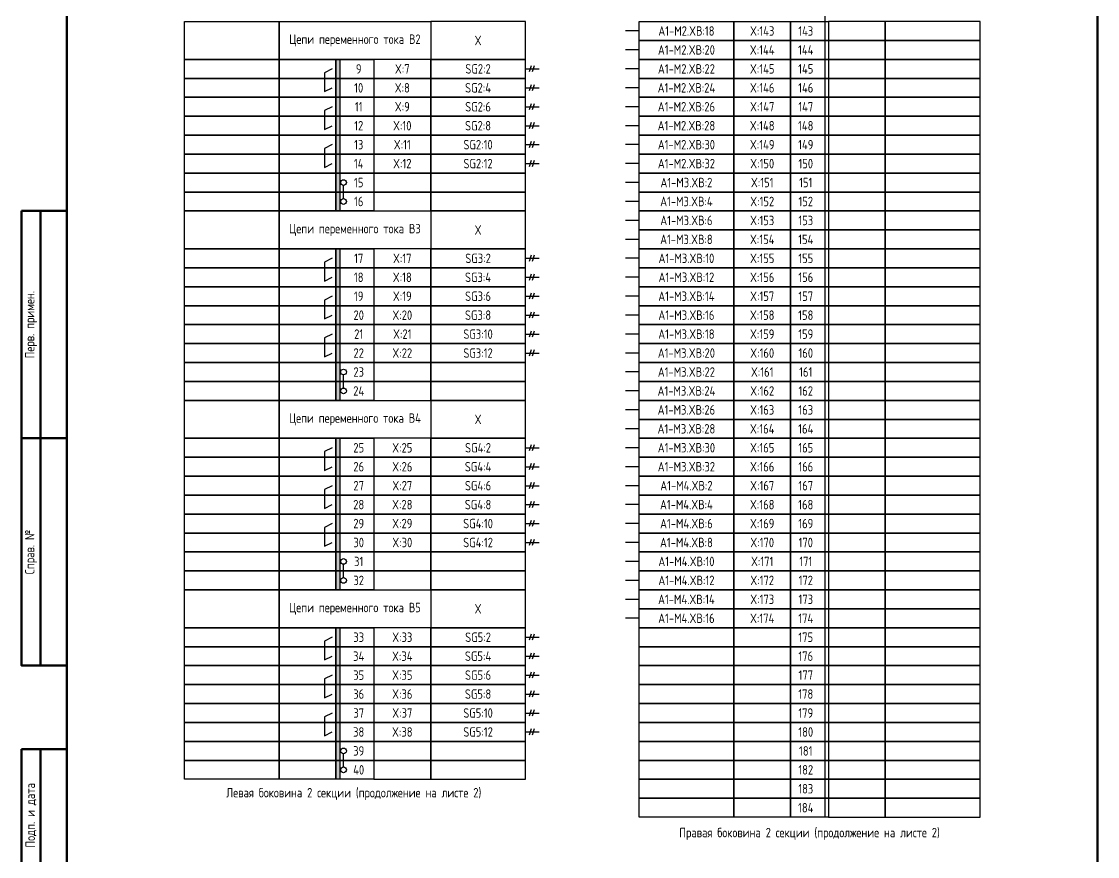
# Model space of a CAD drawing. Header units: millimetres. Extents: x -1043 to 5194, y -96 to 1568.
# Drawn here: x 4208 to 4492, y 121.6 to 342 of the extents above; entities that cross this region are included whole.
import ezdxf

# ---------------------------------------------------------------- set-up
doc = ezdxf.new("R2010")
doc.units = ezdxf.units.MM
doc.styles.add('Gost_type_A', font='GOST_A.TTF')

# ---------------------------------------------------------------- blocks, each defined once
blk = doc.blocks.new('Штамп левый верхний')
at = {"lineweight": 50}
for points in [[(-12, 0), (-7, 0), (-7, -60), (-12, -60)], [(-7, 0), (0, 0), (0, -60), (-7, -60)], [(-12, -60), (-7, -60), (-7, -120), (-12, -120)], [(-7, -60), (0, -60), (0, -120), (-7, -120)]]:
    blk.add_lwpolyline(points, close=True, dxfattribs=at)
at = {"char_height": 2.5, "width": 60, "attachment_point": 5, "rotation": 90, "style": 'Gost_type_A'}
for s, insert in [('Перв. примен.', (-9.5, -30)), ('Справ. №', (-9.5, -90))]:
    blk.add_mtext(s, dxfattribs=dict(at, insert=insert))
blk = doc.blocks.new('Штамп левый нижний')
at = {"lineweight": 50}
for points in [[(-12, 145), (-7, 145), (-7, 110), (-12, 110)], [(-7, 145), (0, 145), (0, 110), (-7, 110)], [(-12, 110), (-7, 110), (-7, 85), (-12, 85)], [(-7, 110), (0, 110), (0, 85), (-7, 85)], [(-12, 85), (-7, 85), (-7, 60), (-12, 60)], [(-7, 85), (0, 85), (0, 60), (-7, 60)], [(-12, 60), (-7, 60), (-7, 25), (-12, 25)], [(-7, 60), (0, 60), (0, 25), (-7, 25)], [(-12, 25), (-7, 25), (-7, 0), (-12, 0)], [(-7, 25), (0, 25), (0, 0), (-7, 0)]]:
    blk.add_lwpolyline(points, close=True, dxfattribs=at)
at = {"char_height": 2.5, "attachment_point": 5, "rotation": 90, "style": 'Gost_type_A'}
for s, insert, width in [('Подп. и дата', (-9.5, 127.5), 35), ('Инв. № дубл.', (-9.5, 97.5), 25), ('Взам. инв. №', (-9.5, 72.5), 25), ('Подп. и дата', (-9.5, 42.5), 35), ('Инв. N подл.', (-9.5, 12.5), 25)]:
    blk.add_mtext(s, dxfattribs=dict(at, insert=insert, width=width))

msp = doc.modelspace()

# ---------------------------------------------------------------- hatches: boundary and pattern name
h = msp.add_hatch(color=256)
h.dxf.hatch_style = 1
h.paths.add_polyline_path([(4292, 332), (4291, 332), (4291, 292), (4292, 292)])
h = msp.add_hatch(color=256)
h.dxf.hatch_style = 1
h.paths.add_polyline_path([(4292, 282), (4291, 282), (4291, 242), (4292, 242)])
h = msp.add_hatch(color=256)
h.dxf.hatch_style = 1
h.paths.add_polyline_path([(4292, 232), (4291, 232), (4291, 192), (4292, 192)])
h = msp.add_hatch(color=256)
h.dxf.hatch_style = 1
h.paths.add_polyline_path([(4292, 182), (4291, 182), (4291, 142), (4292, 142)])

# ---------------------------------------------------------------- linework, layer by layer
for p, q in [((4420, 382), (4420, 132)), ((4371, 339.5), (4367.38, 339.5)), ((4371, 334.5), (4367.38, 334.5)), ((4341, 329.5), (4344.62, 329.5)), ((4342.54, 330.31), (4341.96, 328.69)), ((4343.33, 330.31), (4342.75, 328.69)), ((4371, 329.5), (4367.38, 329.5)), ((4341, 324.5), (4344.62, 324.5)), ((4342.54, 325.31), (4341.96, 323.69)), ((4343.33, 325.31), (4342.75, 323.69)), ((4371, 324.5), (4367.38, 324.5)), ((4341, 319.5), (4344.62, 319.5)), ((4342.54, 320.31), (4341.96, 318.69)), ((4343.33, 320.31), (4342.75, 318.69)), ((4371, 319.5), (4367.38, 319.5)), ((4342.54, 315.31), (4341.96, 313.69)), ((4343.33, 315.31), (4342.75, 313.69)), ((4341, 314.5), (4344.62, 314.5)), ((4371, 314.5), (4367.38, 314.5)), ((4342.54, 310.31), (4341.96, 308.69)), ((4343.33, 310.31), (4342.75, 308.69)), ((4341, 309.5), (4344.62, 309.5)), ((4371, 309.5), (4367.38, 309.5)), ((4341, 304.5), (4344.62, 304.5)), ((4342.54, 305.31), (4341.96, 303.69)), ((4343.33, 305.31), (4342.75, 303.69)), ((4371, 304.5), (4367.38, 304.5)), ((4293, 295.25), (4293, 298.75)), ((4371, 299.5), (4367.38, 299.5)), ((4371, 294.5), (4367.38, 294.5)), ((4371, 289.5), (4367.38, 289.5)), ((4371, 284.5), (4367.38, 284.5)), ((4341, 279.5), (4344.62, 279.5)), ((4342.54, 280.31), (4341.96, 278.69)), ((4343.33, 280.31), (4342.75, 278.69)), ((4371, 279.5), (4367.38, 279.5)), ((4341, 274.5), (4344.62, 274.5)), ((4342.54, 275.31), (4341.96, 273.69)), ((4343.33, 275.31), (4342.75, 273.69)), ((4371, 274.5), (4367.38, 274.5)), ((4342.54, 270.31), (4341.96, 268.69)), ((4343.33, 270.31), (4342.75, 268.69)), ((4341, 269.5), (4344.62, 269.5)), ((4371, 269.5), (4367.38, 269.5)), ((4341, 264.5), (4344.62, 264.5)), ((4342.54, 265.31), (4341.96, 263.69)), ((4343.33, 265.31), (4342.75, 263.69)), ((4371, 264.5), (4367.38, 264.5)), ((4341, 259.5), (4344.62, 259.5)), ((4342.54, 260.31), (4341.96, 258.69)), ((4343.33, 260.31), (4342.75, 258.69)), ((4371, 259.5), (4367.38, 259.5)), ((4341, 254.5), (4344.62, 254.5)), ((4342.54, 255.31), (4341.96, 253.69)), ((4343.33, 255.31), (4342.75, 253.69)), ((4371, 254.5), (4367.38, 254.5)), ((4293, 245.25), (4293, 248.75)), ((4371, 249.5), (4367.38, 249.5)), ((4371, 244.5), (4367.38, 244.5)), ((4371, 239.5), (4367.38, 239.5)), ((4371, 234.5), (4367.38, 234.5)), ((4342.54, 230.31), (4341.96, 228.69)), ((4343.33, 230.31), (4342.75, 228.69)), ((4341, 229.5), (4344.62, 229.5)), ((4371, 229.5), (4367.38, 229.5)), ((4341, 224.5), (4344.62, 224.5)), ((4342.54, 225.31), (4341.96, 223.69)), ((4343.33, 225.31), (4342.75, 223.69)), ((4371, 224.5), (4367.38, 224.5)), ((4341, 219.5), (4344.62, 219.5)), ((4342.54, 220.31), (4341.96, 218.69)), ((4343.33, 220.31), (4342.75, 218.69)), ((4371, 219.5), (4367.38, 219.5)), ((4341, 214.5), (4344.62, 214.5)), ((4342.54, 215.31), (4341.96, 213.69)), ((4343.33, 215.31), (4342.75, 213.69)), ((4371, 214.5), (4367.38, 214.5)), ((4342.54, 210.31), (4341.96, 208.69)), ((4343.33, 210.31), (4342.75, 208.69)), ((4341, 209.5), (4344.62, 209.5)), ((4371, 209.5), (4367.38, 209.5)), ((4341, 204.5), (4344.62, 204.5)), ((4342.54, 205.31), (4341.96, 203.69)), ((4343.33, 205.31), (4342.75, 203.69)), ((4371, 204.5), (4367.38, 204.5)), ((4371, 199.5), (4367.38, 199.5)), ((4293, 195.25), (4293, 198.75)), ((4371, 194.5), (4367.38, 194.5)), ((4371, 189.5), (4367.38, 189.5)), ((4371, 184.5), (4367.38, 184.5)), ((4341, 179.5), (4344.62, 179.5)), ((4342.54, 180.31), (4341.96, 178.69)), ((4343.33, 180.31), (4342.75, 178.69)), ((4341, 174.5), (4344.62, 174.5)), ((4342.54, 175.31), (4341.96, 173.69)), ((4343.33, 175.31), (4342.75, 173.69)), ((4341, 169.5), (4344.62, 169.5)), ((4342.54, 170.31), (4341.96, 168.69)), ((4343.33, 170.31), (4342.75, 168.69)), ((4342.54, 165.31), (4341.96, 163.69)), ((4343.33, 165.31), (4342.75, 163.69)), ((4341, 164.5), (4344.62, 164.5)), ((4341, 159.5), (4344.62, 159.5)), ((4342.54, 160.31), (4341.96, 158.69)), ((4343.33, 160.31), (4342.75, 158.69)), ((4341, 154.5), (4344.62, 154.5)), ((4342.54, 155.31), (4341.96, 153.69)), ((4343.33, 155.31), (4342.75, 153.69)), ((4293, 145.25), (4293, 148.75))]:
    msp.add_line(p, q)
at = {"lineweight": 50}
msp.add_lwpolyline([(4492, 415), (4492, 5), (4220, 5), (4220, 415)], close=True, dxfattribs=at)
for points in [[(4251, 342), (4276, 342), (4276, 332), (4251, 332)], [(4276, 342), (4316, 342), (4316, 332), (4276, 332)], [(4341, 342), (4316, 342), (4316, 332), (4341, 332)], [(4371, 342), (4396, 342), (4396, 337), (4371, 337)], [(4396, 342), (4411, 342), (4411, 337), (4396, 337)], [(4411, 342), (4421, 342), (4421, 337), (4411, 337)], [(4436, 342), (4421, 342), (4421, 337), (4436, 337)], [(4461, 342), (4436, 342), (4436, 337), (4461, 337)], [(4371, 337), (4396, 337), (4396, 332), (4371, 332)], [(4396, 337), (4411, 337), (4411, 332), (4396, 332)], [(4411, 337), (4421, 337), (4421, 332), (4411, 332)], [(4436, 337), (4421, 337), (4421, 332), (4436, 332)], [(4461, 337), (4436, 337), (4436, 332), (4461, 332)], [(4251, 332), (4276, 332), (4276, 327), (4251, 327)], [(4276, 332), (4291, 332), (4291, 327), (4276, 327)], [(4291, 332), (4301, 332), (4301, 327), (4291, 327)], [(4316, 332), (4301, 332), (4301, 327), (4316, 327)], [(4341, 332), (4316, 332), (4316, 327), (4341, 327)], [(4371, 332), (4396, 332), (4396, 327), (4371, 327)], [(4396, 332), (4411, 332), (4411, 327), (4396, 327)], [(4411, 332), (4421, 332), (4421, 327), (4411, 327)], [(4436, 332), (4421, 332), (4421, 327), (4436, 327)], [(4461, 332), (4436, 332), (4436, 327), (4461, 327)], [(4251, 327), (4276, 327), (4276, 322), (4251, 322)], [(4276, 327), (4291, 327), (4291, 322), (4276, 322)], [(4291, 327), (4301, 327), (4301, 322), (4291, 322)], [(4316, 327), (4301, 327), (4301, 322), (4316, 322)], [(4341, 327), (4316, 327), (4316, 322), (4341, 322)], [(4371, 327), (4396, 327), (4396, 322), (4371, 322)], [(4396, 327), (4411, 327), (4411, 322), (4396, 322)], [(4411, 327), (4421, 327), (4421, 322), (4411, 322)], [(4436, 327), (4421, 327), (4421, 322), (4436, 322)], [(4461, 327), (4436, 327), (4436, 322), (4461, 322)], [(4251, 322), (4276, 322), (4276, 317), (4251, 317)], [(4276, 322), (4291, 322), (4291, 317), (4276, 317)], [(4291, 322), (4301, 322), (4301, 317), (4291, 317)], [(4316, 322), (4301, 322), (4301, 317), (4316, 317)], [(4341, 322), (4316, 322), (4316, 317), (4341, 317)], [(4371, 322), (4396, 322), (4396, 317), (4371, 317)], [(4396, 322), (4411, 322), (4411, 317), (4396, 317)], [(4411, 322), (4421, 322), (4421, 317), (4411, 317)], [(4436, 322), (4421, 322), (4421, 317), (4436, 317)], [(4461, 322), (4436, 322), (4436, 317), (4461, 317)], [(4251, 317), (4276, 317), (4276, 312), (4251, 312)], [(4276, 317), (4291, 317), (4291, 312), (4276, 312)], [(4291, 317), (4301, 317), (4301, 312), (4291, 312)], [(4316, 317), (4301, 317), (4301, 312), (4316, 312)], [(4341, 317), (4316, 317), (4316, 312), (4341, 312)], [(4371, 317), (4396, 317), (4396, 312), (4371, 312)], [(4396, 317), (4411, 317), (4411, 312), (4396, 312)], [(4411, 317), (4421, 317), (4421, 312), (4411, 312)], [(4436, 317), (4421, 317), (4421, 312), (4436, 312)], [(4461, 317), (4436, 317), (4436, 312), (4461, 312)], [(4251, 312), (4276, 312), (4276, 307), (4251, 307)], [(4276, 312), (4291, 312), (4291, 307), (4276, 307)], [(4291, 312), (4301, 312), (4301, 307), (4291, 307)], [(4316, 312), (4301, 312), (4301, 307), (4316, 307)], [(4341, 312), (4316, 312), (4316, 307), (4341, 307)], [(4371, 312), (4396, 312), (4396, 307), (4371, 307)], [(4396, 312), (4411, 312), (4411, 307), (4396, 307)], [(4411, 312), (4421, 312), (4421, 307), (4411, 307)], [(4436, 312), (4421, 312), (4421, 307), (4436, 307)], [(4461, 312), (4436, 312), (4436, 307), (4461, 307)], [(4251, 307), (4276, 307), (4276, 302), (4251, 302)], [(4276, 307), (4291, 307), (4291, 302), (4276, 302)], [(4291, 307), (4301, 307), (4301, 302), (4291, 302)], [(4316, 307), (4301, 307), (4301, 302), (4316, 302)], [(4341, 307), (4316, 307), (4316, 302), (4341, 302)], [(4371, 307), (4396, 307), (4396, 302), (4371, 302)], [(4396, 307), (4411, 307), (4411, 302), (4396, 302)], [(4411, 307), (4421, 307), (4421, 302), (4411, 302)], [(4436, 307), (4421, 307), (4421, 302), (4436, 302)], [(4461, 307), (4436, 307), (4436, 302), (4461, 302)], [(4251, 302), (4276, 302), (4276, 297), (4251, 297)], [(4276, 302), (4291, 302), (4291, 297), (4276, 297)], [(4291, 302), (4301, 302), (4301, 297), (4291, 297)], [(4316, 302), (4301, 302), (4301, 297), (4316, 297)], [(4341, 302), (4316, 302), (4316, 297), (4341, 297)], [(4371, 302), (4396, 302), (4396, 297), (4371, 297)], [(4396, 302), (4411, 302), (4411, 297), (4396, 297)], [(4411, 302), (4421, 302), (4421, 297), (4411, 297)], [(4436, 302), (4421, 302), (4421, 297), (4436, 297)], [(4461, 302), (4436, 302), (4436, 297), (4461, 297)], [(4251, 297), (4276, 297), (4276, 292), (4251, 292)], [(4276, 297), (4291, 297), (4291, 292), (4276, 292)], [(4291, 297), (4301, 297), (4301, 292), (4291, 292)], [(4316, 297), (4301, 297), (4301, 292), (4316, 292)], [(4341, 297), (4316, 297), (4316, 292), (4341, 292)], [(4371, 297), (4396, 297), (4396, 292), (4371, 292)], [(4396, 297), (4411, 297), (4411, 292), (4396, 292)], [(4411, 297), (4421, 297), (4421, 292), (4411, 292)], [(4436, 297), (4421, 297), (4421, 292), (4436, 292)], [(4461, 297), (4436, 297), (4436, 292), (4461, 292)], [(4251, 292), (4276, 292), (4276, 282), (4251, 282)], [(4276, 292), (4316, 292), (4316, 282), (4276, 282)], [(4341, 292), (4316, 292), (4316, 282), (4341, 282)], [(4371, 292), (4396, 292), (4396, 287), (4371, 287)], [(4396, 292), (4411, 292), (4411, 287), (4396, 287)], [(4411, 292), (4421, 292), (4421, 287), (4411, 287)], [(4436, 292), (4421, 292), (4421, 287), (4436, 287)], [(4461, 292), (4436, 292), (4436, 287), (4461, 287)], [(4371, 287), (4396, 287), (4396, 282), (4371, 282)], [(4396, 287), (4411, 287), (4411, 282), (4396, 282)], [(4411, 287), (4421, 287), (4421, 282), (4411, 282)], [(4436, 287), (4421, 287), (4421, 282), (4436, 282)], [(4461, 287), (4436, 287), (4436, 282), (4461, 282)], [(4251, 282), (4276, 282), (4276, 277), (4251, 277)], [(4276, 282), (4291, 282), (4291, 277), (4276, 277)], [(4291, 282), (4301, 282), (4301, 277), (4291, 277)], [(4316, 282), (4301, 282), (4301, 277), (4316, 277)], [(4341, 282), (4316, 282), (4316, 277), (4341, 277)], [(4371, 282), (4396, 282), (4396, 277), (4371, 277)], [(4396, 282), (4411, 282), (4411, 277), (4396, 277)], [(4411, 282), (4421, 282), (4421, 277), (4411, 277)], [(4436, 282), (4421, 282), (4421, 277), (4436, 277)], [(4461, 282), (4436, 282), (4436, 277), (4461, 277)], [(4251, 277), (4276, 277), (4276, 272), (4251, 272)], [(4276, 277), (4291, 277), (4291, 272), (4276, 272)], [(4291, 277), (4301, 277), (4301, 272), (4291, 272)], [(4316, 277), (4301, 277), (4301, 272), (4316, 272)], [(4341, 277), (4316, 277), (4316, 272), (4341, 272)], [(4371, 277), (4396, 277), (4396, 272), (4371, 272)], [(4396, 277), (4411, 277), (4411, 272), (4396, 272)], [(4411, 277), (4421, 277), (4421, 272), (4411, 272)], [(4436, 277), (4421, 277), (4421, 272), (4436, 272)], [(4461, 277), (4436, 277), (4436, 272), (4461, 272)], [(4251, 272), (4276, 272), (4276, 267), (4251, 267)], [(4276, 272), (4291, 272), (4291, 267), (4276, 267)], [(4291, 272), (4301, 272), (4301, 267), (4291, 267)], [(4316, 272), (4301, 272), (4301, 267), (4316, 267)], [(4341, 272), (4316, 272), (4316, 267), (4341, 267)], [(4371, 272), (4396, 272), (4396, 267), (4371, 267)], [(4396, 272), (4411, 272), (4411, 267), (4396, 267)], [(4411, 272), (4421, 272), (4421, 267), (4411, 267)], [(4436, 272), (4421, 272), (4421, 267), (4436, 267)], [(4461, 272), (4436, 272), (4436, 267), (4461, 267)], [(4251, 267), (4276, 267), (4276, 262), (4251, 262)], [(4276, 267), (4291, 267), (4291, 262), (4276, 262)], [(4291, 267), (4301, 267), (4301, 262), (4291, 262)], [(4316, 267), (4301, 267), (4301, 262), (4316, 262)], [(4341, 267), (4316, 267), (4316, 262), (4341, 262)], [(4371, 267), (4396, 267), (4396, 262), (4371, 262)], [(4396, 267), (4411, 267), (4411, 262), (4396, 262)], [(4411, 267), (4421, 267), (4421, 262), (4411, 262)], [(4436, 267), (4421, 267), (4421, 262), (4436, 262)], [(4461, 267), (4436, 267), (4436, 262), (4461, 262)], [(4251, 262), (4276, 262), (4276, 257), (4251, 257)], [(4276, 262), (4291, 262), (4291, 257), (4276, 257)], [(4291, 262), (4301, 262), (4301, 257), (4291, 257)], [(4316, 262), (4301, 262), (4301, 257), (4316, 257)], [(4341, 262), (4316, 262), (4316, 257), (4341, 257)], [(4371, 262), (4396, 262), (4396, 257), (4371, 257)], [(4396, 262), (4411, 262), (4411, 257), (4396, 257)], [(4411, 262), (4421, 262), (4421, 257), (4411, 257)], [(4436, 262), (4421, 262), (4421, 257), (4436, 257)], [(4461, 262), (4436, 262), (4436, 257), (4461, 257)], [(4251, 257), (4276, 257), (4276, 252), (4251, 252)], [(4276, 257), (4291, 257), (4291, 252), (4276, 252)], [(4291, 257), (4301, 257), (4301, 252), (4291, 252)], [(4316, 257), (4301, 257), (4301, 252), (4316, 252)], [(4341, 257), (4316, 257), (4316, 252), (4341, 252)], [(4371, 257), (4396, 257), (4396, 252), (4371, 252)], [(4396, 257), (4411, 257), (4411, 252), (4396, 252)], [(4411, 257), (4421, 257), (4421, 252), (4411, 252)], [(4436, 257), (4421, 257), (4421, 252), (4436, 252)], [(4461, 257), (4436, 257), (4436, 252), (4461, 252)], [(4251, 252), (4276, 252), (4276, 247), (4251, 247)], [(4276, 252), (4291, 252), (4291, 247), (4276, 247)], [(4291, 252), (4301, 252), (4301, 247), (4291, 247)], [(4316, 252), (4301, 252), (4301, 247), (4316, 247)], [(4341, 252), (4316, 252), (4316, 247), (4341, 247)], [(4371, 252), (4396, 252), (4396, 247), (4371, 247)], [(4396, 252), (4411, 252), (4411, 247), (4396, 247)], [(4411, 252), (4421, 252), (4421, 247), (4411, 247)], [(4436, 252), (4421, 252), (4421, 247), (4436, 247)], [(4461, 252), (4436, 252), (4436, 247), (4461, 247)], [(4251, 247), (4276, 247), (4276, 242), (4251, 242)], [(4276, 247), (4291, 247), (4291, 242), (4276, 242)], [(4291, 247), (4301, 247), (4301, 242), (4291, 242)], [(4316, 247), (4301, 247), (4301, 242), (4316, 242)], [(4341, 247), (4316, 247), (4316, 242), (4341, 242)], [(4371, 247), (4396, 247), (4396, 242), (4371, 242)], [(4396, 247), (4411, 247), (4411, 242), (4396, 242)], [(4411, 247), (4421, 247), (4421, 242), (4411, 242)], [(4436, 247), (4421, 247), (4421, 242), (4436, 242)], [(4461, 247), (4436, 247), (4436, 242), (4461, 242)], [(4251, 242), (4276, 242), (4276, 232), (4251, 232)], [(4276, 242), (4316, 242), (4316, 232), (4276, 232)], [(4341, 242), (4316, 242), (4316, 232), (4341, 232)], [(4371, 242), (4396, 242), (4396, 237), (4371, 237)], [(4396, 242), (4411, 242), (4411, 237), (4396, 237)], [(4411, 242), (4421, 242), (4421, 237), (4411, 237)], [(4436, 242), (4421, 242), (4421, 237), (4436, 237)], [(4461, 242), (4436, 242), (4436, 237), (4461, 237)], [(4371, 237), (4396, 237), (4396, 232), (4371, 232)], [(4396, 237), (4411, 237), (4411, 232), (4396, 232)], [(4411, 237), (4421, 237), (4421, 232), (4411, 232)], [(4436, 237), (4421, 237), (4421, 232), (4436, 232)], [(4461, 237), (4436, 237), (4436, 232), (4461, 232)], [(4251, 232), (4276, 232), (4276, 227), (4251, 227)], [(4276, 232), (4291, 232), (4291, 227), (4276, 227)], [(4291, 232), (4301, 232), (4301, 227), (4291, 227)], [(4316, 232), (4301, 232), (4301, 227), (4316, 227)], [(4341, 232), (4316, 232), (4316, 227), (4341, 227)], [(4371, 232), (4396, 232), (4396, 227), (4371, 227)], [(4396, 232), (4411, 232), (4411, 227), (4396, 227)], [(4411, 232), (4421, 232), (4421, 227), (4411, 227)], [(4436, 232), (4421, 232), (4421, 227), (4436, 227)], [(4461, 232), (4436, 232), (4436, 227), (4461, 227)], [(4251, 227), (4276, 227), (4276, 222), (4251, 222)], [(4276, 227), (4291, 227), (4291, 222), (4276, 222)], [(4291, 227), (4301, 227), (4301, 222), (4291, 222)], [(4316, 227), (4301, 227), (4301, 222), (4316, 222)], [(4341, 227), (4316, 227), (4316, 222), (4341, 222)], [(4371, 227), (4396, 227), (4396, 222), (4371, 222)], [(4396, 227), (4411, 227), (4411, 222), (4396, 222)], [(4411, 227), (4421, 227), (4421, 222), (4411, 222)], [(4436, 227), (4421, 227), (4421, 222), (4436, 222)], [(4461, 227), (4436, 227), (4436, 222), (4461, 222)], [(4251, 222), (4276, 222), (4276, 217), (4251, 217)], [(4276, 222), (4291, 222), (4291, 217), (4276, 217)], [(4291, 222), (4301, 222), (4301, 217), (4291, 217)], [(4316, 222), (4301, 222), (4301, 217), (4316, 217)], [(4341, 222), (4316, 222), (4316, 217), (4341, 217)], [(4371, 222), (4396, 222), (4396, 217), (4371, 217)], [(4396, 222), (4411, 222), (4411, 217), (4396, 217)], [(4411, 222), (4421, 222), (4421, 217), (4411, 217)], [(4436, 222), (4421, 222), (4421, 217), (4436, 217)], [(4461, 222), (4436, 222), (4436, 217), (4461, 217)], [(4251, 217), (4276, 217), (4276, 212), (4251, 212)], [(4276, 217), (4291, 217), (4291, 212), (4276, 212)], [(4291, 217), (4301, 217), (4301, 212), (4291, 212)], [(4316, 217), (4301, 217), (4301, 212), (4316, 212)], [(4341, 217), (4316, 217), (4316, 212), (4341, 212)], [(4371, 217), (4396, 217), (4396, 212), (4371, 212)], [(4396, 217), (4411, 217), (4411, 212), (4396, 212)], [(4411, 217), (4421, 217), (4421, 212), (4411, 212)], [(4436, 217), (4421, 217), (4421, 212), (4436, 212)], [(4461, 217), (4436, 217), (4436, 212), (4461, 212)], [(4251, 212), (4276, 212), (4276, 207), (4251, 207)], [(4276, 212), (4291, 212), (4291, 207), (4276, 207)], [(4291, 212), (4301, 212), (4301, 207), (4291, 207)], [(4316, 212), (4301, 212), (4301, 207), (4316, 207)], [(4341, 212), (4316, 212), (4316, 207), (4341, 207)], [(4371, 212), (4396, 212), (4396, 207), (4371, 207)], [(4396, 212), (4411, 212), (4411, 207), (4396, 207)], [(4411, 212), (4421, 212), (4421, 207), (4411, 207)], [(4436, 212), (4421, 212), (4421, 207), (4436, 207)], [(4461, 212), (4436, 212), (4436, 207), (4461, 207)], [(4251, 207), (4276, 207), (4276, 202), (4251, 202)], [(4276, 207), (4291, 207), (4291, 202), (4276, 202)], [(4291, 207), (4301, 207), (4301, 202), (4291, 202)], [(4316, 207), (4301, 207), (4301, 202), (4316, 202)], [(4341, 207), (4316, 207), (4316, 202), (4341, 202)], [(4371, 207), (4396, 207), (4396, 202), (4371, 202)], [(4396, 207), (4411, 207), (4411, 202), (4396, 202)], [(4411, 207), (4421, 207), (4421, 202), (4411, 202)], [(4436, 207), (4421, 207), (4421, 202), (4436, 202)], [(4461, 207), (4436, 207), (4436, 202), (4461, 202)], [(4251, 202), (4276, 202), (4276, 197), (4251, 197)], [(4276, 202), (4291, 202), (4291, 197), (4276, 197)], [(4291, 202), (4301, 202), (4301, 197), (4291, 197)], [(4316, 202), (4301, 202), (4301, 197), (4316, 197)], [(4341, 202), (4316, 202), (4316, 197), (4341, 197)], [(4371, 202), (4396, 202), (4396, 197), (4371, 197)], [(4396, 202), (4411, 202), (4411, 197), (4396, 197)], [(4411, 202), (4421, 202), (4421, 197), (4411, 197)], [(4436, 202), (4421, 202), (4421, 197), (4436, 197)], [(4461, 202), (4436, 202), (4436, 197), (4461, 197)], [(4251, 197), (4276, 197), (4276, 192), (4251, 192)], [(4276, 197), (4291, 197), (4291, 192), (4276, 192)], [(4291, 197), (4301, 197), (4301, 192), (4291, 192)], [(4316, 197), (4301, 197), (4301, 192), (4316, 192)], [(4341, 197), (4316, 197), (4316, 192), (4341, 192)], [(4371, 197), (4396, 197), (4396, 192), (4371, 192)], [(4396, 197), (4411, 197), (4411, 192), (4396, 192)], [(4411, 197), (4421, 197), (4421, 192), (4411, 192)], [(4436, 197), (4421, 197), (4421, 192), (4436, 192)], [(4461, 197), (4436, 197), (4436, 192), (4461, 192)], [(4251, 192), (4276, 192), (4276, 182), (4251, 182)], [(4276, 192), (4316, 192), (4316, 182), (4276, 182)], [(4341, 192), (4316, 192), (4316, 182), (4341, 182)], [(4371, 192), (4396, 192), (4396, 187), (4371, 187)], [(4396, 192), (4411, 192), (4411, 187), (4396, 187)], [(4411, 192), (4421, 192), (4421, 187), (4411, 187)], [(4436, 192), (4421, 192), (4421, 187), (4436, 187)], [(4461, 192), (4436, 192), (4436, 187), (4461, 187)], [(4371, 187), (4396, 187), (4396, 182), (4371, 182)], [(4396, 187), (4411, 187), (4411, 182), (4396, 182)], [(4411, 187), (4421, 187), (4421, 182), (4411, 182)], [(4436, 187), (4421, 187), (4421, 182), (4436, 182)], [(4461, 187), (4436, 187), (4436, 182), (4461, 182)], [(4251, 182), (4276, 182), (4276, 177), (4251, 177)], [(4276, 182), (4291, 182), (4291, 177), (4276, 177)], [(4291, 182), (4301, 182), (4301, 177), (4291, 177)], [(4316, 182), (4301, 182), (4301, 177), (4316, 177)], [(4341, 182), (4316, 182), (4316, 177), (4341, 177)], [(4371, 182), (4396, 182), (4396, 177), (4371, 177)], [(4396, 182), (4411, 182), (4411, 177), (4396, 177)], [(4411, 182), (4421, 182), (4421, 177), (4411, 177)], [(4436, 182), (4421, 182), (4421, 177), (4436, 177)], [(4461, 182), (4436, 182), (4436, 177), (4461, 177)], [(4251, 177), (4276, 177), (4276, 172), (4251, 172)], [(4276, 177), (4291, 177), (4291, 172), (4276, 172)], [(4291, 177), (4301, 177), (4301, 172), (4291, 172)], [(4316, 177), (4301, 177), (4301, 172), (4316, 172)], [(4341, 177), (4316, 177), (4316, 172), (4341, 172)], [(4371, 177), (4396, 177), (4396, 172), (4371, 172)], [(4396, 177), (4411, 177), (4411, 172), (4396, 172)], [(4411, 177), (4421, 177), (4421, 172), (4411, 172)], [(4436, 177), (4421, 177), (4421, 172), (4436, 172)], [(4461, 177), (4436, 177), (4436, 172), (4461, 172)], [(4251, 172), (4276, 172), (4276, 167), (4251, 167)], [(4276, 172), (4291, 172), (4291, 167), (4276, 167)], [(4291, 172), (4301, 172), (4301, 167), (4291, 167)], [(4316, 172), (4301, 172), (4301, 167), (4316, 167)], [(4341, 172), (4316, 172), (4316, 167), (4341, 167)], [(4371, 172), (4396, 172), (4396, 167), (4371, 167)], [(4396, 172), (4411, 172), (4411, 167), (4396, 167)], [(4411, 172), (4421, 172), (4421, 167), (4411, 167)], [(4436, 172), (4421, 172), (4421, 167), (4436, 167)], [(4461, 172), (4436, 172), (4436, 167), (4461, 167)], [(4251, 167), (4276, 167), (4276, 162), (4251, 162)], [(4276, 167), (4291, 167), (4291, 162), (4276, 162)], [(4291, 167), (4301, 167), (4301, 162), (4291, 162)], [(4316, 167), (4301, 167), (4301, 162), (4316, 162)], [(4341, 167), (4316, 167), (4316, 162), (4341, 162)], [(4371, 167), (4396, 167), (4396, 162), (4371, 162)], [(4396, 167), (4411, 167), (4411, 162), (4396, 162)], [(4411, 167), (4421, 167), (4421, 162), (4411, 162)], [(4436, 167), (4421, 167), (4421, 162), (4436, 162)], [(4461, 167), (4436, 167), (4436, 162), (4461, 162)], [(4251, 162), (4276, 162), (4276, 157), (4251, 157)], [(4276, 162), (4291, 162), (4291, 157), (4276, 157)], [(4291, 162), (4301, 162), (4301, 157), (4291, 157)], [(4316, 162), (4301, 162), (4301, 157), (4316, 157)], [(4341, 162), (4316, 162), (4316, 157), (4341, 157)], [(4371, 162), (4396, 162), (4396, 157), (4371, 157)], [(4396, 162), (4411, 162), (4411, 157), (4396, 157)], [(4411, 162), (4421, 162), (4421, 157), (4411, 157)], [(4436, 162), (4421, 162), (4421, 157), (4436, 157)], [(4461, 162), (4436, 162), (4436, 157), (4461, 157)], [(4251, 157), (4276, 157), (4276, 152), (4251, 152)], [(4276, 157), (4291, 157), (4291, 152), (4276, 152)], [(4291, 157), (4301, 157), (4301, 152), (4291, 152)], [(4316, 157), (4301, 157), (4301, 152), (4316, 152)], [(4341, 157), (4316, 157), (4316, 152), (4341, 152)], [(4371, 157), (4396, 157), (4396, 152), (4371, 152)], [(4396, 157), (4411, 157), (4411, 152), (4396, 152)], [(4411, 157), (4421, 157), (4421, 152), (4411, 152)], [(4436, 157), (4421, 157), (4421, 152), (4436, 152)], [(4461, 157), (4436, 157), (4436, 152), (4461, 152)], [(4251, 152), (4276, 152), (4276, 147), (4251, 147)], [(4276, 152), (4291, 152), (4291, 147), (4276, 147)], [(4291, 152), (4301, 152), (4301, 147), (4291, 147)], [(4316, 152), (4301, 152), (4301, 147), (4316, 147)], [(4341, 152), (4316, 152), (4316, 147), (4341, 147)], [(4371, 152), (4396, 152), (4396, 147), (4371, 147)], [(4396, 152), (4411, 152), (4411, 147), (4396, 147)], [(4411, 152), (4421, 152), (4421, 147), (4411, 147)], [(4436, 152), (4421, 152), (4421, 147), (4436, 147)], [(4461, 152), (4436, 152), (4436, 147), (4461, 147)], [(4251, 147), (4276, 147), (4276, 142), (4251, 142)], [(4276, 147), (4291, 147), (4291, 142), (4276, 142)], [(4291, 147), (4301, 147), (4301, 142), (4291, 142)], [(4316, 147), (4301, 147), (4301, 142), (4316, 142)], [(4341, 147), (4316, 147), (4316, 142), (4341, 142)], [(4371, 147), (4396, 147), (4396, 142), (4371, 142)], [(4396, 147), (4411, 147), (4411, 142), (4396, 142)], [(4411, 147), (4421, 147), (4421, 142), (4411, 142)], [(4436, 147), (4421, 147), (4421, 142), (4436, 142)], [(4461, 147), (4436, 147), (4436, 142), (4461, 142)], [(4371, 142), (4396, 142), (4396, 137), (4371, 137)], [(4396, 142), (4411, 142), (4411, 137), (4396, 137)], [(4411, 142), (4421, 142), (4421, 137), (4411, 137)], [(4436, 142), (4421, 142), (4421, 137), (4436, 137)], [(4461, 142), (4436, 142), (4436, 137), (4461, 137)], [(4371, 137), (4396, 137), (4396, 132), (4371, 132)], [(4396, 137), (4411, 137), (4411, 132), (4396, 132)], [(4411, 137), (4421, 137), (4421, 132), (4411, 132)], [(4436, 137), (4421, 137), (4421, 132), (4436, 132)], [(4461, 137), (4436, 137), (4436, 132), (4461, 132)]]:
    msp.add_lwpolyline(points, close=True)
for points in [[(4290, 329.5), (4288, 328.5), (4288, 323.5), (4290, 324.5)], [(4291, 292), (4291, 332), (4292, 332), (4292, 292)], [(4290, 319.5), (4288, 318.5), (4288, 313.5), (4290, 314.5)], [(4290, 309.5), (4288, 308.5), (4288, 303.5), (4290, 304.5)], [(4291, 242), (4291, 282), (4292, 282), (4292, 242)], [(4290, 279.5), (4288, 278.5), (4288, 273.5), (4290, 274.5)], [(4290, 269.5), (4288, 268.5), (4288, 263.5), (4290, 264.5)], [(4290, 259.5), (4288, 258.5), (4288, 253.5), (4290, 254.5)], [(4291, 192), (4291, 232), (4292, 232), (4292, 192)], [(4290, 229.5), (4288, 228.5), (4288, 223.5), (4290, 224.5)], [(4290, 219.5), (4288, 218.5), (4288, 213.5), (4290, 214.5)], [(4290, 209.5), (4288, 208.5), (4288, 203.5), (4290, 204.5)], [(4291, 142), (4291, 182), (4292, 182), (4292, 142)], [(4290, 179.5), (4288, 178.5), (4288, 173.5), (4290, 174.5)], [(4290, 169.5), (4288, 168.5), (4288, 163.5), (4290, 164.5)], [(4290, 159.5), (4288, 158.5), (4288, 153.5), (4290, 154.5)]]:
    msp.add_lwpolyline(points)
for centre in [(4293, 299.5), (4293, 294.5), (4293, 249.5), (4293, 244.5), (4293, 199.5), (4293, 194.5), (4293, 149.5), (4293, 144.5)]:
    msp.add_circle(centre, 0.75)

# ---------------------------------------------------------------- block references
for name, p in [('Штамп левый верхний', (4220, 292)), ('Штамп левый нижний', (4220, 5))]:
    msp.add_blockref(name, p)

# ---------------------------------------------------------------- texts
at = {"char_height": 2.5, "attachment_point": 5, "style": 'Gost_type_A'}
for s, insert, width in [('Цепи переменного тока В2', (4296, 337), 40), ('X', (4328.5, 337), 25), ('A1-M2.XВ:18', (4383.5, 339.5), 25), ('A1-M2.XВ:20', (4383.5, 334.5), 25), ('SG2:2', (4328.5, 329.5), 25), ('A1-M2.XВ:22', (4383.5, 329.5), 25), ('SG2:4', (4328.5, 324.5), 25), ('A1-M2.XВ:24', (4383.5, 324.5), 25), ('SG2:6', (4328.5, 319.5), 25), ('A1-M2.XВ:26', (4383.5, 319.5), 25), ('SG2:8', (4328.5, 314.5), 25), ('A1-M2.XВ:28', (4383.5, 314.5), 25), ('SG2:10', (4328.5, 309.5), 25), ('A1-M2.XВ:30', (4383.5, 309.5), 25), ('SG2:12', (4328.5, 304.5), 25), ('A1-M2.XВ:32', (4383.5, 304.5), 25), ('A1-M3.XВ:2', (4383.5, 299.5), 25), ('A1-M3.XВ:4', (4383.5, 294.5), 25), ('A1-M3.XВ:6', (4383.5, 289.5), 25), ('Цепи переменного тока В3', (4296, 287), 40), ('X', (4328.5, 287), 25), ('A1-M3.XВ:8', (4383.5, 284.5), 25), ('SG3:2', (4328.5, 279.5), 25), ('A1-M3.XВ:10', (4383.5, 279.5), 25), ('SG3:4', (4328.5, 274.5), 25), ('A1-M3.XВ:12', (4383.5, 274.5), 25), ('SG3:6', (4328.5, 269.5), 25), ('A1-M3.XВ:14', (4383.5, 269.5), 25), ('SG3:8', (4328.5, 264.5), 25), ('A1-M3.XВ:16', (4383.5, 264.5), 25), ('SG3:10', (4328.5, 259.5), 25), ('A1-M3.XВ:18', (4383.5, 259.5), 25), ('SG3:12', (4328.5, 254.5), 25), ('A1-M3.XВ:20', (4383.5, 254.5), 25), ('A1-M3.XВ:22', (4383.5, 249.5), 25), ('A1-M3.XВ:24', (4383.5, 244.5), 25), ('Цепи переменного тока В4', (4296, 237), 40), ('A1-M3.XВ:26', (4383.5, 239.5), 25), ('X', (4328.5, 237), 25), ('A1-M3.XВ:28', (4383.5, 234.5), 25), ('SG4:2', (4328.5, 229.5), 25), ('A1-M3.XВ:30', (4383.5, 229.5), 25), ('SG4:4', (4328.5, 224.5), 25), ('A1-M3.XВ:32', (4383.5, 224.5), 25), ('SG4:6', (4328.5, 219.5), 25), ('A1-M4.XВ:2', (4383.5, 219.5), 25), ('SG4:8', (4328.5, 214.5), 25), ('A1-M4.XВ:4', (4383.5, 214.5), 25), ('SG4:10', (4328.5, 209.5), 25), ('A1-M4.XВ:6', (4383.5, 209.5), 25), ('SG4:12', (4328.5, 204.5), 25), ('A1-M4.XВ:8', (4383.5, 204.5), 25), ('A1-M4.XВ:10', (4383.5, 199.5), 25), ('A1-M4.XВ:12', (4383.5, 194.5), 25), ('A1-M4.XВ:14', (4383.5, 189.5), 25), ('Цепи переменного тока В5', (4296, 187), 40), ('X', (4328.5, 187), 25), ('A1-M4.XВ:16', (4383.5, 184.5), 25), ('SG5:2', (4328.5, 179.5), 25), ('SG5:4', (4328.5, 174.5), 25), ('SG5:6', (4328.5, 169.5), 25), ('SG5:8', (4328.5, 164.5), 25), ('SG5:10', (4328.5, 159.5), 25), ('SG5:12', (4328.5, 154.5), 25), ('Левая боковина 2 секции (продолжение на листе 2)', (4295.7, 138.13), 90), ('Правая боковина 2 секции (продолжение на листе 2)', (4416, 127.6), 90)]:
    msp.add_mtext(s, dxfattribs=dict(at, insert=insert, width=width))
at = {"ltscale": 10, "char_height": 2.5, "attachment_point": 5, "style": 'Gost_type_A'}
for s, insert, width in [('X:143', (4403.5, 339.5), 15), ('143', (4415, 339.5), 8), ('X:144', (4403.5, 334.5), 15), ('144', (4415, 334.5), 8), ('9', (4297, 329.5), 8), ('X:7', (4308.5, 329.5), 15), ('X:145', (4403.5, 329.5), 15), ('145', (4415, 329.5), 8), ('10', (4297, 324.5), 8), ('X:8', (4308.5, 324.5), 15), ('X:146', (4403.5, 324.5), 15), ('146', (4415, 324.5), 8), ('11', (4297, 319.5), 8), ('X:9', (4308.5, 319.5), 15), ('X:147', (4403.5, 319.5), 15), ('147', (4415, 319.5), 8), ('12', (4297, 314.5), 8), ('X:10', (4308.5, 314.5), 15), ('X:148', (4403.5, 314.5), 15), ('148', (4415, 314.5), 8), ('13', (4297, 309.5), 8), ('X:11', (4308.5, 309.5), 15), ('X:149', (4403.5, 309.5), 15), ('149', (4415, 309.5), 8), ('14', (4297, 304.5), 8), ('X:12', (4308.5, 304.5), 15), ('X:150', (4403.5, 304.5), 15), ('150', (4415, 304.5), 8), ('15', (4297, 299.5), 8), ('X:151', (4403.5, 299.5), 15), ('151', (4415, 299.5), 8), ('16', (4297, 294.5), 8), ('X:152', (4403.5, 294.5), 15), ('152', (4415, 294.5), 8), ('X:153', (4403.5, 289.5), 15), ('153', (4415, 289.5), 8), ('X:154', (4403.5, 284.5), 15), ('154', (4415, 284.5), 8), ('17', (4297, 279.5), 8), ('X:17', (4308.5, 279.5), 15), ('X:155', (4403.5, 279.5), 15), ('155', (4415, 279.5), 8), ('18', (4297, 274.5), 8), ('X:18', (4308.5, 274.5), 15), ('X:156', (4403.5, 274.5), 15), ('156', (4415, 274.5), 8), ('19', (4297, 269.5), 8), ('X:19', (4308.5, 269.5), 15), ('X:157', (4403.5, 269.5), 15), ('157', (4415, 269.5), 8), ('20', (4297, 264.5), 8), ('X:20', (4308.5, 264.5), 15), ('X:158', (4403.5, 264.5), 15), ('158', (4415, 264.5), 8), ('21', (4297, 259.5), 8), ('X:21', (4308.5, 259.5), 15), ('X:159', (4403.5, 259.5), 15), ('159', (4415, 259.5), 8), ('22', (4297, 254.5), 8), ('X:22', (4308.5, 254.5), 15), ('X:160', (4403.5, 254.5), 15), ('160', (4415, 254.5), 8), ('23', (4297, 249.5), 8), ('X:161', (4403.5, 249.5), 15), ('161', (4415, 249.5), 8), ('24', (4297, 244.5), 8), ('X:162', (4403.5, 244.5), 15), ('162', (4415, 244.5), 8), ('X:163', (4403.5, 239.5), 15), ('163', (4415, 239.5), 8), ('X:164', (4403.5, 234.5), 15), ('164', (4415, 234.5), 8), ('25', (4297, 229.5), 8), ('X:25', (4308.5, 229.5), 15), ('X:165', (4403.5, 229.5), 15), ('165', (4415, 229.5), 8), ('26', (4297, 224.5), 8), ('X:26', (4308.5, 224.5), 15), ('X:166', (4403.5, 224.5), 15), ('166', (4415, 224.5), 8), ('27', (4297, 219.5), 8), ('X:27', (4308.5, 219.5), 15), ('X:167', (4403.5, 219.5), 15), ('167', (4415, 219.5), 8), ('28', (4297, 214.5), 8), ('X:28', (4308.5, 214.5), 15), ('X:168', (4403.5, 214.5), 15), ('168', (4415, 214.5), 8), ('29', (4297, 209.5), 8), ('X:29', (4308.5, 209.5), 15), ('X:169', (4403.5, 209.5), 15), ('169', (4415, 209.5), 8), ('30', (4297, 204.5), 8), ('X:30', (4308.5, 204.5), 15), ('X:170', (4403.5, 204.5), 15), ('170', (4415, 204.5), 8), ('31', (4297, 199.5), 8), ('X:171', (4403.5, 199.5), 15), ('171', (4415, 199.5), 8), ('32', (4297, 194.5), 8), ('X:172', (4403.5, 194.5), 15), ('172', (4415, 194.5), 8), ('X:173', (4403.5, 189.5), 15), ('173', (4415, 189.5), 8), ('X:174', (4403.5, 184.5), 15), ('174', (4415, 184.5), 8), ('33', (4297, 179.5), 8), ('X:33', (4308.5, 179.5), 15), ('175', (4415, 179.5), 8), ('34', (4297, 174.5), 8), ('X:34', (4308.5, 174.5), 15), ('176', (4415, 174.5), 8), ('35', (4297, 169.5), 8), ('X:35', (4308.5, 169.5), 15), ('177', (4415, 169.5), 8), ('36', (4297, 164.5), 8), ('X:36', (4308.5, 164.5), 15), ('178', (4415, 164.5), 8), ('37', (4297, 159.5), 8), ('X:37', (4308.5, 159.5), 15), ('179', (4415, 159.5), 8), ('38', (4297, 154.5), 8), ('X:38', (4308.5, 154.5), 15), ('180', (4415, 154.5), 8), ('39', (4297, 149.5), 8), ('181', (4415, 149.5), 8), ('40', (4297, 144.5), 8), ('182', (4415, 144.5), 8), ('183', (4415, 139.5), 8), ('184', (4415, 134.5), 8)]:
    msp.add_mtext(s, dxfattribs=dict(at, insert=insert, width=width))

doc.saveas('drawing.dxf')
